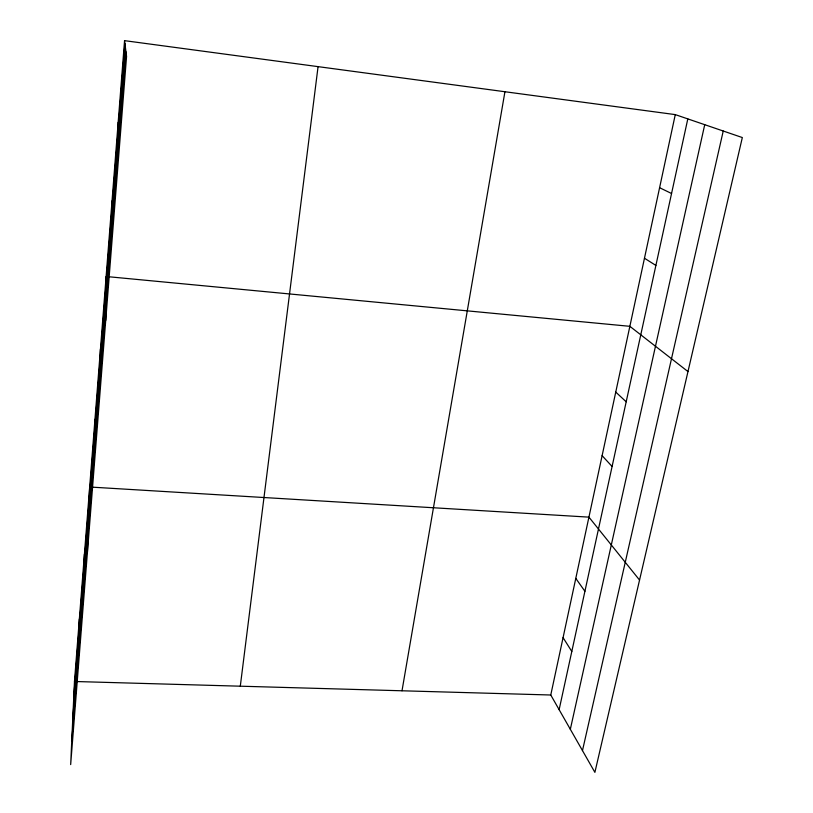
<?xml version="1.0" encoding="UTF-8"?>
<svg xmlns="http://www.w3.org/2000/svg" width="813" height="813" viewBox="0 0 813 813"><rect width="100%" height="100%" fill="white"/><g stroke="black" fill="none" stroke-linecap="round" stroke-linejoin="round"><path stroke-width="1.22" d="M105.731 320.383L106.117 276.501L629.862 326.318L687.971 371.561M100.233 358.929L100.436 349.275M94.633 430.433L94.958 419.396M87.398 552.688L89.674 487.007L588.927 517.139L639.546 580.055M83.891 567.687L84.42 554.181M78.729 633.581L79.359 618.967M124.552 40.65L74.471 681.487L70.67 764.596L126.564 56.432L124.552 40.65L675.278 114.613L742.33 137.549L594.892 772.35L550.767 695.003L675.278 114.613M73.759 697.117L124.928 43.567M72.794 718.164L125.426 47.54M71.747 741.07L125.985 51.9M240.302 686.192L318.066 66.636M402.008 690.786L504.934 91.737M559.131 709.658L687.808 118.901M570.33 729.302L704.729 124.684M582.474 750.592L723.235 131.015M74.471 681.487L550.767 695.003M659.597 187.712L671.558 193.504M644.465 258.229L655.888 265.434M615.756 392.09L626.193 401.795M602.118 455.656L612.098 466.489M575.787 578.399L584.913 591.275M563.074 637.656L571.803 651.457M118.17 122.357L118.383 127.174M112.031 200.913L112.092 207.478"/></g></svg>
